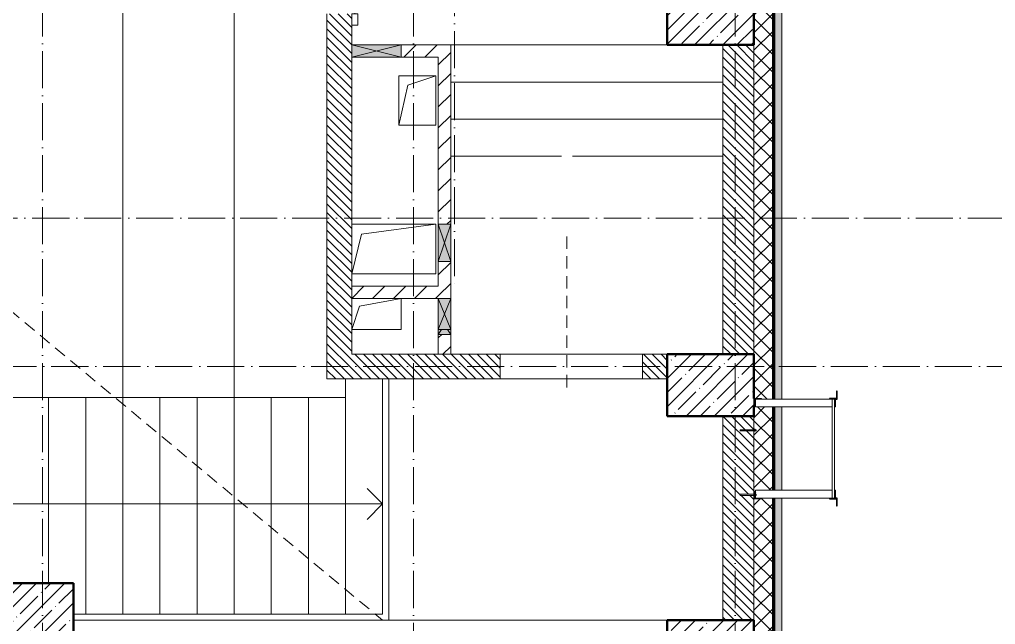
# Model space of a CAD drawing. Header units: millimetres. Extents: x -136833 to 49383, y -8033 to 344618.
# Drawn here: x -113669 to -105781, y 320293 to 325183 of the extents above; entities that cross this region are included whole.
import ezdxf

# ---------------------------------------------------------------- set-up
doc = ezdxf.new("R2010")
doc.units = ezdxf.units.MM
doc.linetypes.add('200_ШТРИХ_ш1п0_6_', pattern=[160, 100, -60])
doc.linetypes.add('50_200_ШТРИХ_1Т_ш5_п1_п1_', pattern=[700, 500, -100, 0, -100])
for name, color, linetype, lineweight in [('A-DETL-____-OTLN-3', 7, '200_ШТРИХ_ш1п0_6_', 9), ('A-DETL-GENF-OTLN', 7, 'Continuous', 9), ('A-DOOR-____-MCUT', 7, 'Continuous', 13), ('A-DOOR-____-OTLN', 7, 'Continuous', 9), ('A-FLOR-____-OTLN', 7, 'Continuous', 9), ('A-GENM-____-MCUT', 7, 'Continuous', 25), ('A-GENM-____-OTLN', 7, 'Continuous', 9), ('A-GLAZ-____-OTLN', 7, 'Continuous', 9), ('A-WALL-____-MCUT', 7, 'Continuous', 13), ('A-WALL-____-MCUT-1', 7, 'Continuous', 9), ('A-WALL-____-PATT-1', 7, 'Continuous', 9), ('A-WALL-FNSH-MCUT-1', 7, 'Continuous', 9), ('E-ELEC-EQPM-OTLN', 7, 'Continuous', 9), ('I-WALL-____-OTLN', 7, 'Continuous', 9), ('S-COLS-____-MCUT', 7, 'Continuous', 50), ('S-COLS-____-OTLN', 7, 'Continuous', 9), ('S-GRID-____-OTLN-1', 7, '50_200_ШТРИХ_1Т_ш5_п1_п1_', 9), ('S-STRS-____-OTLN-1', 7, 'Continuous', 9)]:
    doc.layers.add(name, color=color, linetype=linetype, lineweight=lineweight)
for name, color, linetype, lineweight, true_color in [('A-DETL-GENF-OTLN-3', 9, 'Continuous', 9, 0x808080), ('A-DETL-GENF-OTLN-4', 9, '200_ШТРИХ_ш1п0_6_', 9, 0x808080), ('A-GLAZ-____-OTLN-1', 7, 'Continuous', 9, 0xc0c0c0)]:
    doc.layers.add(name, color=color, linetype=linetype, lineweight=lineweight, true_color=true_color)
pattern_1 = [(135, (-131434.413, 245796.486), (-35.35534, -35.35534), [])]
pattern_2 = [(45, (-131434.41, 245796.49), (-84.85281, 84.85281), [])]

# ---------------------------------------------------------------- blocks, each defined once
blk = doc.blocks.new('BSC_Колонна _Прямоугольная - 500х700-25279857-АР1_План отверстий 2 этажа в осях 1-64_Ю-ЯЯ')
at = {"layer": 'S-COLS-____-OTLN'}
h = blk.add_hatch(dxfattribs=at)
h.set_pattern_fill('FP_17', color=256, style=0, pattern_type=2)
h.set_pattern_definition([(315, (-76431.04, 23350), (114.04925, 114.04925), []), (315, (-76431.04, 23235.95), (114.04925, 114.04925), [201.613, -40.323, 3.353, -36.97])])
h.paths.add_polyline_path([(-250, -54.2), (-250, -350), (250, -350), (250, 350), (-250, 350)], flags=0)
at = {"layer": 'S-COLS-____-MCUT'}
for p, q in [((250, 350), (-250, 350)), ((-250, 350), (-250, -350)), ((250, -350), (250, 350)), ((-250, -350), (-170, -350)), ((-107, -350), (250, -350))]:
    blk.add_line(p, q, dxfattribs=at)
blk = doc.blocks.new('BSC_Колонна _Прямоугольная - 500х800-V66-АР1_План отверстий 2 этажа в осях 1-64_Ю-ЯЯ')
at = {"layer": 'S-COLS-____-OTLN'}
h = blk.add_hatch(dxfattribs=at)
h.set_pattern_fill('FP_77', color=256, style=0, pattern_type=2)
h.set_pattern_definition([(45, (-17950, -74431.04), (-114.04925, 114.04925), []), (45, (-17835.95, -74431.04), (-114.04925, 114.04925), [201.613, -40.323, 3.353, -36.97])])
h.paths.add_polyline_path([(-250, -400), (250, -400), (250, 400), (-250, 400)], flags=0)
at = {"layer": 'S-COLS-____-MCUT'}
for p, q in [((250, 400), (-250, 400)), ((-250, 400), (-250, -400)), ((250, -400), (250, 400)), ((-250, -400), (250, -400))]:
    blk.add_line(p, q, dxfattribs=at)
blk = doc.blocks.new('BSC_Колонна _Прямоугольная - 500х700-25976089-АР1_План отверстий 2 этажа в осях 1-64_Ю-ЯЯ')
at = {"layer": 'S-COLS-____-OTLN'}
h = blk.add_hatch(dxfattribs=at)
h.set_pattern_fill('FP_78', color=256, style=0, pattern_type=2)
h.set_pattern_definition([(315, (-74281.04, 23350), (114.04925, 114.04925), []), (315, (-74281.04, 23235.95), (114.04925, 114.04925), [201.613, -40.323, 3.353, -36.97])])
h.paths.add_polyline_path([(-250, -350), (250, -350), (250, 350), (-250, 350)], flags=0)
at = {"layer": 'S-COLS-____-MCUT'}
for p, q in [((250, 350), (-250, 350)), ((-250, 350), (-250, -350)), ((250, -350), (250, 350)), ((-250, -350), (250, -350))]:
    blk.add_line(p, q, dxfattribs=at)
blk = doc.blocks.new('BSC_Колонна _Прямоугольная - 500х700-V68-АР1_План отверстий 2 этажа в осях 1-64_Ю-ЯЯ')
at = {"layer": 'S-COLS-____-OTLN'}
h = blk.add_hatch(dxfattribs=at)
h.set_pattern_fill('FP_80', color=256, style=0, pattern_type=2)
h.set_pattern_definition([(315, (-79431.04, 23350), (114.04925, 114.04925), []), (315, (-79431.04, 23235.95), (114.04925, 114.04925), [201.613, -40.323, 3.353, -36.97])])
h.paths.add_polyline_path([(-250, -350), (250, -350), (250, 350), (-250, 350)], flags=0)
at = {"layer": 'S-COLS-____-MCUT'}
for p, q in [((250, 350), (-250, 350)), ((-250, 350), (-250, -350)), ((250, -350), (250, 350)), ((-250, -350), (250, -350))]:
    blk.add_line(p, q, dxfattribs=at)
blk = doc.blocks.new('DM_Штора_Противопожарная_Doormaster_EI-60 - ш_3000 х в_1200-27470059-АР1_План отверстий 2 этажа в осях 1-64_Ю-ЯЯ')
at = {"layer": 'A-DOOR-____-MCUT'}
for p, q in [((-1465, -100), (-1375, -100)), ((-1465, -150), (-1465, -100)), ((-1375, -150), (-1465, -150)), ((-1375, -100), (-1375, -150)), ((-1375, -125), (1625, -125)), ((1625, -100), (1715, -100)), ((1625, -150), (1625, -100)), ((1715, -150), (1625, -150)), ((1715, -100), (1715, -150))]:
    blk.add_line(p, q, dxfattribs=at)
at = {"layer": 'E-ELEC-EQPM-OTLN'}
for p, q in [((1915, -180), (1915, -100)), ((1915, -100), (2015, -100)), ((2015, -100), (2015, -180)), ((2015, -180), (1915, -180))]:
    blk.add_line(p, q, dxfattribs=at)
blk = doc.blocks.new('AR_Отверстие прямоугольное _в плите_ - AR_Отверстие прямоугольное _в плите_-30459858-АР1_План отверстий 2 этажа в осях 1-64_Ю-ЯЯ')
at = {"layer": 'A-GENM-____-OTLN'}
for p, q in [((-137.5, 62.5), (200, 125)), ((200, -125), (200, 125)), ((-200, -125), (-137.5, 62.5)), ((-200, -125), (200, -125))]:
    blk.add_line(p, q, dxfattribs=at)
blk = doc.blocks.new('AR_Отверстие прямоугольное _в плите_ - AR_Отверстие прямоугольное _в плите_-30553352-АР1_План отверстий 2 этажа в осях 1-64_Ю-ЯЯ')
at = {"layer": 'A-GENM-____-OTLN'}
for p, q in [((340, 200), (-340, 200)), ((-260, 120), (340, 200)), ((340, -200), (340, 200)), ((-340, -200), (-260, 120)), ((-340, -200), (340, -200))]:
    blk.add_line(p, q, dxfattribs=at)
blk = doc.blocks.new('AR_Отверстие прямоугольное _в плите_ - AR_Отверстие прямоугольное _в плите_-V197-АР1_План отверстий 2 этажа в осях 1-64_Ю-ЯЯ')
at = {"layer": 'A-GENM-____-OTLN'}
for p, q in [((150, 200), (-150, 200)), ((-150, 200), (-150, -200)), ((-75, 125), (150, 200)), ((150, -200), (150, 200)), ((-150, -200), (-75, 125)), ((-150, -200), (150, -200))]:
    blk.add_line(p, q, dxfattribs=at)
blk = doc.blocks.new('ЛМ_Уголок_ГОСТ 8509-93 - L 63х63x6-29176215-АР1_План отверстий 2 этажа в осях 1-64_Ю-ЯЯ')
at = {"layer": 'A-GENM-____-MCUT'}
for p, q in [((24375, 76381), (24369, 76381)), ((24369, 76381), (24369, 76324)), ((24375, 76318), (24375, 76381)), ((24369, 76324), (24312, 76324)), ((24312, 76324), (24312, 76318)), ((24360, 76318), (24375, 76318))]:
    blk.add_line(p, q, dxfattribs=at)
blk = doc.blocks.new('ЛМ_Уголок_ГОСТ 8509-93 - L 63х63x6-29176216-АР1_План отверстий 2 этажа в осях 1-64_Ю-ЯЯ')
at = {"layer": 'A-GENM-____-MCUT'}
for p, q in [((24312, 75518), (24312, 75512)), ((24312, 75512), (24369, 75512)), ((24375, 75518), (24360, 75518)), ((24369, 75512), (24369, 75455)), ((24375, 75455), (24375, 75518)), ((24369, 75455), (24375, 75455))]:
    blk.add_line(p, q, dxfattribs=at)
blk = doc.blocks.new('Анкер клиновой - Анкер клиновой МКТ V-A 10-10-15_115-14811140-АР1_План отверстий 2 этажа в осях 1-64_Ю-ЯЯ')
at = {"layer": 'A-GENM-____-OTLN'}
for p, q in [((23706, 76071), (23591, 76071)), ((23591, 76061), (23591, 76071)), ((23591, 76061), (23706, 76061)), ((23710, 76074), (23706, 76074)), ((23706, 76058), (23706, 76074)), ((23706, 76074), (23706, 76071.7)), ((23706, 76060.4), (23706, 76058)), ((23706, 76058), (23710, 76058)), ((23710, 76071.7), (23710, 76074)), ((23710, 76074), (23710, 76058)), ((23720, 76071), (23710, 76071)), ((23710, 76061), (23720, 76061)), ((23710, 76058), (23710, 76060.4)), ((23720, 76071), (23720, 76061))]:
    blk.add_line(p, q, dxfattribs=at)
blk = doc.blocks.new('Анкер клиновой - Анкер клиновой МКТ V-A 10-10-15_115-V201-АР1_План отверстий 2 этажа в осях 1-64_Ю-ЯЯ')
at = {"layer": 'A-GENM-____-OTLN'}
for p, q in [((23700, 75550), (23591, 75550)), ((23591, 75540), (23591, 75550)), ((23591, 75540), (23700, 75540)), ((23710, 75553), (23706, 75553)), ((23706, 75537), (23710, 75537)), ((23710, 75550.7), (23710, 75553)), ((23710, 75553), (23710, 75537)), ((23720, 75550), (23710, 75550)), ((23710, 75540), (23720, 75540)), ((23710, 75537), (23710, 75539.4)), ((23720, 75550), (23720, 75540))]:
    blk.add_line(p, q, dxfattribs=at)
blk = doc.blocks.new('ЛМ_Арматурный стержень_ГОСТ 5781-82 - Ø 18 А240-29172526-АР1_План отверстий 2 этажа в осях 1-64_Ю-ЯЯ')
at = {"layer": 'A-GENM-____-OTLN'}
for p, q in [((24334, 76318), (24334, 75518)), ((24334, 76318), (24343, 76318)), ((24343, 76318), (24352, 76318)), ((24352, 75518), (24352, 76318)), ((24343, 75518), (24334, 75518)), ((24352, 75518), (24343, 75518))]:
    blk.add_line(p, q, dxfattribs=at)
blk = doc.blocks.new('ЛМ_Уголок_ГОСТ 8509-93 - L 63х63x6-29171483-АР1_План отверстий 2 этажа в осях 1-64_Ю-ЯЯ')
at = {"layer": 'A-GENM-____-OTLN'}
for p, q in [((23700, 76324), (23700, 76261)), ((23763, 76324), (23700, 76324)), ((23706, 76261), (23706, 76318)), ((23706, 76318), (23763, 76318)), ((23763, 76318), (23763, 76324)), ((23700, 76261), (23706, 76261))]:
    blk.add_line(p, q, dxfattribs=at)
blk = doc.blocks.new('ЛМ_Уголок_ГОСТ 8509-93 - L 63х63x6-29171484-АР1_План отверстий 2 этажа в осях 1-64_Ю-ЯЯ')
at = {"layer": 'A-GENM-____-OTLN'}
for p, q in [((23706, 75575), (23700, 75575)), ((23700, 75575), (23700, 75512)), ((23706, 75518), (23706, 75575)), ((23700, 75512), (23763, 75512)), ((23763, 75518), (23706, 75518)), ((23763, 75512), (23763, 75518))]:
    blk.add_line(p, q, dxfattribs=at)
blk = doc.blocks.new('ЛМ_Уголок_ГОСТ 8509-93 - L 63х63x6-30750527-АР1_План отверстий 2 этажа в осях 1-64_Ю-ЯЯ')
at = {"layer": 'A-GENM-____-OTLN'}
for p, q in [((0, 45.2), (0, -17.8)), ((619, 45.2), (0, 45.2)), ((645, 45.2), (637, 45.2)), ((645, -17.8), (645, 45.2)), ((48, -17.8), (619, -17.8)), ((637, -17.8), (645, -17.8))]:
    blk.add_line(p, q, dxfattribs=at)
blk = doc.blocks.new('ЛМ_Уголок_ГОСТ 8509-93 - L 63х63x6-30750528-АР1_План отверстий 2 этажа в осях 1-64_Ю-ЯЯ')
at = {"layer": 'A-GENM-____-OTLN'}
for p, q in [((0, 17.8), (0, -4.4)), ((619, 17.8), (48, 17.8)), ((645, 17.8), (637, 17.8)), ((645, -45.2), (645, 17.8)), ((0, -14), (0, -45.2)), ((0, -45.2), (619, -45.2)), ((637, -45.2), (645, -45.2))]:
    blk.add_line(p, q, dxfattribs=at)
blk = doc.blocks.new('Отлив_СКБ1 - Отлив_Фасады на кровле-32719945-АР1_План отверстий 2 этажа в осях 1-64_Ю-ЯЯ')
at = {"layer": 'A-GLAZ-____-OTLN-1'}
h = blk.add_hatch(color=256, dxfattribs=at)
h.paths.add_polyline_path([(17312, 170), (17254, 228), (9745, 228), (9745, 170), (14782, 170), (14782, 204), (16582, 204), (16582, 170), (17141.2, 170)], flags=0)
h.paths.add_polyline_path([(9682, 228), (9008, 228), (9008, 170), (9682, 170)], flags=0)
h.paths.add_polyline_path([(8945, 170), (8945, 228), (40.2, 228), (40.2, 170), (8665.5, 170)], flags=0)
h.paths.add_polyline_path([(17.6, 170), (17.6, 228), (2, 228), (2, 170)], flags=0)
at = {"layer": 'A-GLAZ-____-OTLN'}
for p, q in [((8945, 228), (40.2, 228)), ((9682, 228), (9008, 228)), ((17254, 228), (9745, 228))]:
    blk.add_line(p, q, dxfattribs=at)
blk = doc.blocks.new('AR_Отверстие прямоугольное _в стене__БезПР - AR_Отверстие прямоугольное _в стене__БезПР-36428168-АР1_План отверстий 2 этажа в осях 1-64_Ю-ЯЯ')
at = {"layer": 'A-GLAZ-____-OTLN'}
blk.add_hatch(color=256, dxfattribs=at).paths.add_polyline_path([(-75, 5.2), (-75, -50), (-35, -50), (-35, 50), (-75, 50)], flags=0)
at = {"layer": 'A-DETL-GENF-OTLN'}
for p, q in [((-75, -50), (-75, 50)), ((-75, 50), (-35, 50)), ((-75, 50), (-35, 23.3)), ((-35, 50), (-75, 50)), ((-75, 50), (-75, -50)), ((-35, -23.3), (-75, -50)), ((-35, -50), (-75, -50)), ((-75, -50), (-35, -50))]:
    blk.add_line(p, q, dxfattribs=at)
blk = doc.blocks.new('AR_Отверстие прямоугольное _в стене_ - AR_Отверстие прямоугольное _в стене__ОВ-36808692-АР1_План отверстий 2 этажа в осях 1-64_Ю-ЯЯ')
at = {"layer": 'A-GLAZ-____-OTLN'}
blk.add_hatch(color=256, dxfattribs=at).paths.add_polyline_path([(-200, 50), (-200, -50), (200, -50), (200, 50)], flags=0)
at = {"layer": 'A-DETL-GENF-OTLN'}
for p, q in [((-200, -50), (-200, 50)), ((-200, 50), (200, 50)), ((200, 50), (-200, -50)), ((-200, 50), (200, -50)), ((200, 50), (-200, 50)), ((-200, 50), (-200, -50)), ((200, 50), (200, -50)), ((200, -50), (200, 50)), ((200, -50), (-200, -50)), ((-200, -50), (200, -50))]:
    blk.add_line(p, q, dxfattribs=at)
blk = doc.blocks.new('AR_Отверстие прямоугольное _в стене__БезПР - AR_Отверстие прямоугольное _в стене__БезПР-36428146-АР1_План отверстий 2 этажа в осях 1-64_Ю-ЯЯ')
at = {"layer": 'A-GLAZ-____-OTLN'}
blk.add_hatch(color=256, dxfattribs=at).paths.add_polyline_path([(-125, 50), (-125, -50), (125, -50), (125, 50)], flags=0)
at = {"layer": 'A-DETL-GENF-OTLN'}
for p, q in [((-125, -50), (-125, 50)), ((-125, 50), (125, 50)), ((125, 50), (-125, -50)), ((-125, 50), (125, -50)), ((125, 50), (-125, 50)), ((-125, 50), (-125, -50)), ((125, 50), (125, -50)), ((125, -50), (125, 50)), ((125, -50), (-125, -50)), ((-125, -50), (125, -50))]:
    blk.add_line(p, q, dxfattribs=at)
blk = doc.blocks.new('AR_Отверстие прямоугольное _в стене__БезПР - AR_Отверстие прямоугольное _в стене__БезПР-36428966-АР1_План отверстий 2 этажа в осях 1-64_Ю-ЯЯ')
at = {"layer": 'A-GLAZ-____-OTLN'}
blk.add_hatch(color=256, dxfattribs=at).paths.add_polyline_path([(-150, 50), (-150, -50), (150, -50), (150, 50)], flags=0)
at = {"layer": 'A-DETL-GENF-OTLN'}
for p, q in [((-150, -50), (-150, 50)), ((-150, 50), (150, 50)), ((150, 50), (-150, -50)), ((-150, 50), (150, -50)), ((150, 50), (-150, 50)), ((-150, 50), (-150, -50)), ((150, 50), (150, -50)), ((150, -50), (150, 50)), ((150, -50), (-150, -50)), ((-150, -50), (150, -50))]:
    blk.add_line(p, q, dxfattribs=at)
at = {"layer": 'A-GLAZ-____-OTLN'}
blk.add_line((150, 50), (-150, 50), dxfattribs=at)
blk = doc.blocks.new('DET_L_Имитация разреза_ISO2-5 - Вправо-36813819-АР1_План отверстий 2 этажа в осях 1-64_Ю-ЯЯ')
at = {"layer": 'A-DETL-GENF-OTLN-4'}
blk.add_line((143.1, 0), (1368, 0), dxfattribs=at)
blk = doc.blocks.new('3эт')
at = {"layer": 'S-GRID-____-OTLN-1', "color": 251, "ltscale": 0.6, "true_color": 0x636466}
for p, q in [((301720.7, 4029.4), (301720.7, -33971.9)), ((304720.7, 4029.4), (304720.7, -33971.9)), ((307320.7, 4029.4), (307320.7, -20188)), ((305050.7, 3771.1), (305050.7, -9616.1)), ((330925.3, -9082.4), (279101.9, -9082.4)), ((316375.7, -10282.4), (279101.9, -10282.4))]:
    blk.add_line(p, q, dxfattribs=at)

msp = doc.modelspace()

# ---------------------------------------------------------------- hatches: boundary and pattern name
at = {"layer": 'A-WALL-____-PATT-1'}
h = msp.add_hatch(dxfattribs=at)
h.set_pattern_fill('FP_1', color=256, style=0, pattern_type=2)
h.set_pattern_definition([(45, (-131434.41, 245796.49), (-70.71068, 70.71068), []), (135, (-131434.41, 245796.49), (-70.71068, -70.71068), [])])
h.paths.add_polyline_path([(-107734.4, 313727.5), (-107584.4, 313727.5), (-107584.4, 314477.5), (-107728.4, 314477.5), (-107728.4, 314402.5), (-107734.4, 314402.5), (-107734.4, 314322)], flags=0)
h.paths.add_polyline_path([(-107584.4, 316277.5), (-107584.4, 321314.5), (-107671.4, 321314.5), (-107671.4, 321308.5), (-107734.4, 321308.5), (-107734.4, 316352.5), (-107728.4, 316352.5), (-107728.4, 316277.5), (-107588.3, 316277.5)], flags=0)
h.paths.add_polyline_path([(-107728.4, 321314.5), (-107719.4, 321314.5), (-107719.4, 321336.5), (-107728.4, 321335.9)], flags=0)
h.paths.add_polyline_path([(-107724.4, 321346.5), (-107719.4, 321347.2), (-107718.6, 321377.5), (-107584.4, 321377.5), (-107584.4, 322051.5), (-107719.4, 322051.5), (-107719.4, 322114.5), (-107728.4, 322114.5), (-107728.4, 322057.5), (-107734.4, 322057.5), (-107734.4, 321867.5), (-107714.4, 321866.9), (-107714.4, 321857.5), (-107734.4, 321856.9), (-107734.4, 321371.5), (-107728.4, 321371.5), (-107728.4, 321347.2), (-107724.4, 321347.2)], flags=0)
h.paths.add_polyline_path([(-107671.4, 322114.5), (-107584.4, 322114.5), (-107584.4, 331477.5), (-107734.4, 331477.5), (-107734.4, 322120.5), (-107671.4, 322120.5)], flags=0)
h = msp.add_hatch(dxfattribs=at)
h.set_pattern_fill('FP_6', color=256, style=0, pattern_type=2)
h.set_pattern_definition(pattern_1)
h.paths.add_polyline_path([(-110984.4, 322277.5), (-110984.4, 325227.5), (-111184.4, 325227.5), (-111184.4, 322277.5)], flags=0)
h.paths.add_polyline_path([(-111184.4, 328227.5), (-110984.4, 328227.5), (-110984.4, 331227.5), (-111184.4, 331227.5), (-111184.4, 328317.5)], flags=0)
h = msp.add_hatch(dxfattribs=at)
h.set_pattern_fill('FP_4', color=256, style=0, pattern_type=2)
h.set_pattern_definition(pattern_2)
h.paths.add_polyline_path([(-110284.4, 324877.5), (-110284.4, 324977.5), (-110584.4, 324977.5), (-110584.4, 324877.5)], flags=0)
h = msp.add_hatch(dxfattribs=at)
h.set_pattern_fill('FP_4', color=256, style=0, pattern_type=2)
h.set_pattern_definition(pattern_2)
h.paths.add_polyline_path([(-110239.6, 322477.5), (-110184.4, 322477.5), (-110184.4, 322637.5), (-110284.4, 322637.5), (-110284.4, 322477.5)], flags=0)
h.paths.add_polyline_path([(-110284.4, 322927.5), (-110184.4, 322927.5), (-110184.4, 323227.5), (-110284.4, 323227.5), (-110284.4, 323027.5)], flags=0)
h.paths.add_polyline_path([(-110258.8, 323527.5), (-110184.4, 323527.5), (-110184.4, 324977.5), (-110284.4, 324977.5), (-110284.4, 323527.5)], flags=0)
h = msp.add_hatch(dxfattribs=at)
h.set_pattern_fill('FP_6', color=256, style=0, pattern_type=2)
h.set_pattern_definition(pattern_1)
h.paths.add_polyline_path([(-107734.4, 322477.5), (-107734.4, 324977.5), (-107984.4, 324977.5), (-107984.4, 322477.5)], flags=0)
h = msp.add_hatch(dxfattribs=at)
h.set_pattern_fill('FP_4', color=256, style=0, pattern_type=2)
h.set_pattern_definition(pattern_2)
h.paths.add_polyline_path([(-110984.4, 322927.5), (-110284.4, 322927.5), (-110284.4, 323027.5), (-110984.4, 323027.5)], flags=0)
h = msp.add_hatch(dxfattribs=at)
h.set_pattern_fill('FP_6', color=256, style=0, pattern_type=2)
h.set_pattern_definition(pattern_1)
h.paths.add_polyline_path([(-108472.1, 322277.5), (-108434.4, 322277.5), (-108434.4, 322477.5), (-108634.4, 322477.5), (-108634.4, 322277.5)], flags=0)
h.paths.add_polyline_path([(-109784.4, 322277.5), (-109784.4, 322477.5), (-110984.4, 322477.5), (-110984.4, 322277.5), (-110239.6, 322277.5)], flags=0)
h = msp.add_hatch(dxfattribs=at)
h.set_pattern_fill('FP_6', color=256, style=0, pattern_type=2)
h.set_pattern_definition(pattern_1)
h.paths.add_polyline_path([(-107734.4, 320327.5), (-107734.4, 321336.5), (-107843.4, 321337.2), (-107843.4, 321346.5), (-107734.4, 321346.5), (-107734.4, 321857.5), (-107843.4, 321858.2), (-107843.4, 321867.5), (-107734.4, 321867.5), (-107734.4, 321977.5), (-107984.4, 321977.5), (-107984.4, 320327.5)], flags=0)

# ---------------------------------------------------------------- linework, layer by layer
at = {"layer": 'A-DETL-____-OTLN-3'}
msp.add_line((-123834.4, 331227.5), (-110734.4, 320327.5), dxfattribs=at)
at = {"layer": 'A-FLOR-____-OTLN'}
for p, q in [((-110604.4, 324727.5), (-110304.4, 324727.5)), ((-110604.4, 324327.5), (-110604.4, 324727.5)), ((-110304.4, 324727.5), (-110304.4, 324327.5)), ((-110304.4, 324327.5), (-110604.4, 324327.5)), ((-110984.4, 323527.5), (-110304.4, 323527.5)), ((-110304.4, 323527.5), (-110304.4, 323127.5)), ((-110304.4, 323127.5), (-110984.4, 323127.5)), ((-110584.4, 322927.5), (-110584.4, 322677.5)), ((-110584.4, 322677.5), (-110984.4, 322677.5)), ((-110684.4, 322277.5), (-110684.4, 320327.5))]:
    msp.add_line(p, q, dxfattribs=at)
at = {"layer": 'A-WALL-____-MCUT'}
for p, q in [((-111184.4, 325227.5), (-111184.4, 322277.5)), ((-110984.4, 324977.5), (-110984.4, 325137.5)), ((-107984.4, 324977.5), (-107984.4, 322477.5)), ((-107734.4, 324977.5), (-107734.4, 322477.5)), ((-110984.4, 322477.5), (-110984.4, 324877.5)), ((-109784.4, 322477.5), (-110984.4, 322477.5)), ((-109784.4, 322277.5), (-109784.4, 322477.5)), ((-108434.4, 322477.5), (-108634.4, 322477.5)), ((-108634.4, 322477.5), (-108634.4, 322277.5)), ((-111184.4, 322277.5), (-109784.4, 322277.5)), ((-108634.4, 322277.5), (-108434.4, 322277.5)), ((-107984.4, 321977.5), (-107984.4, 320327.5)), ((-107734.4, 321977.5), (-107734.4, 321867.4)), ((-107734.4, 321857.7), (-107734.4, 321371.5)), ((-107734.4, 321308.5), (-107734.4, 320327.5))]:
    msp.add_line(p, q, dxfattribs=at)
at = {"layer": 'A-WALL-____-MCUT-1'}
for p, q in [((-107578.4, 322114.5), (-107578.4, 331726.5)), ((-107572.4, 322114.5), (-107572.4, 331726.5)), ((-107584.4, 321377.5), (-107584.4, 322051.5)), ((-107578.4, 321377.5), (-107578.4, 322051.5)), ((-107572.4, 321377.5), (-107572.4, 322051.5)), ((-107584.4, 316277.5), (-107584.4, 321314.5)), ((-107578.4, 316277.5), (-107578.4, 321314.5)), ((-107572.4, 316277.5), (-107572.4, 321314.5))]:
    msp.add_line(p, q, dxfattribs=at)
at = {"layer": 'A-WALL-FNSH-MCUT-1'}
for p, q in [((-107584.4, 331726.5), (-107584.4, 322114.5)), ((-107564.4, 322114.5), (-107564.4, 331090.5)), ((-110184.4, 324977.5), (-110584.4, 324977.5)), ((-110184.4, 323527.5), (-110184.4, 324977.5)), ((-110584.4, 324877.5), (-110284.4, 324877.5)), ((-110284.4, 324877.5), (-110284.4, 323527.5)), ((-110284.4, 323227.5), (-110284.4, 323027.5)), ((-110184.4, 322927.5), (-110184.4, 323227.5)), ((-110284.4, 323027.5), (-110984.4, 323027.5)), ((-110984.4, 322927.5), (-110284.4, 322927.5)), ((-110284.4, 322637.5), (-110284.4, 322477.5)), ((-110184.4, 322477.5), (-110184.4, 322637.5)), ((-107564.4, 321377.5), (-107564.4, 322051.5)), ((-107564.4, 316277.5), (-107564.4, 321314.5))]:
    msp.add_line(p, q, dxfattribs=at)
at = {"layer": 'I-WALL-____-OTLN'}
for p, q in [((-109784.4, 322477.5), (-108634.4, 322477.5)), ((-108634.4, 322277.5), (-109784.4, 322277.5)), ((-113234.4, 320327.5), (-108434.4, 320327.5))]:
    msp.add_line(p, q, dxfattribs=at)
at = {"layer": 'S-STRS-____-OTLN-1'}
for p, q in [((-112834.4, 330977.5), (-112834.4, 322127.5)), ((-112834.4, 330977.5), (-112834.4, 322127.5)), ((-111934.4, 330977.5), (-111934.4, 322127.5)), ((-111934.4, 330977.5), (-111934.4, 322127.5)), ((-110184.4, 324977.5), (-108434.4, 324977.5)), ((-110184.4, 324677.5), (-107984.4, 324677.5)), ((-110184.4, 324677.5), (-107984.4, 324677.5)), ((-110184.4, 324377.5), (-107984.4, 324377.5)), ((-110184.4, 324377.5), (-107984.4, 324377.5)), ((-110184.4, 324077.5), (-109287.8, 324077.5)), ((-110184.4, 324077.5), (-109287.8, 324077.5)), ((-109201, 324077.5), (-107984.4, 324077.5)), ((-109201, 324077.5), (-107984.4, 324077.5)), ((-111034.4, 322127.5), (-111034.4, 322277.5)), ((-110734.4, 322277.5), (-110734.4, 320377.5)), ((-113734.4, 322127.5), (-112834.4, 322127.5)), ((-113434.4, 322127.5), (-113434.4, 320627.5)), ((-113434.4, 322127.5), (-113434.4, 320627.5)), ((-113134.4, 322127.5), (-112834.4, 322127.5)), ((-113134.4, 322127.5), (-113134.4, 320377.5)), ((-113134.4, 322127.5), (-113134.4, 320377.5)), ((-112834.4, 322127.5), (-111934.4, 322127.5)), ((-112834.4, 322127.5), (-112834.4, 320377.5)), ((-112834.4, 322127.5), (-112834.4, 320377.5)), ((-112534.4, 322127.5), (-112534.4, 320377.5)), ((-112534.4, 322127.5), (-112534.4, 320377.5)), ((-112234.4, 322127.5), (-111934.4, 322127.5)), ((-112234.4, 322127.5), (-112234.4, 320377.5)), ((-112234.4, 322127.5), (-112234.4, 320377.5)), ((-111934.4, 322127.5), (-111034.4, 322127.5)), ((-111934.4, 322127.5), (-111934.4, 320377.5)), ((-111934.4, 322127.5), (-111934.4, 320377.5)), ((-111634.4, 322127.5), (-111634.4, 320377.5)), ((-111634.4, 322127.5), (-111634.4, 320377.5)), ((-111334.4, 322127.5), (-111034.4, 322127.5)), ((-111334.4, 322127.5), (-111334.4, 320377.5)), ((-111334.4, 322127.5), (-111334.4, 320377.5)), ((-111034.4, 322127.5), (-111034.4, 320377.5)), ((-111034.4, 322127.5), (-111034.4, 320377.5)), ((-110734.4, 321267.5), (-110859.4, 321392.5)), ((-113734.4, 321267.5), (-113434.4, 321267.5)), ((-113434.4, 321267.5), (-113134.4, 321267.5)), ((-113134.4, 321267.5), (-112834.4, 321267.5)), ((-112834.4, 321267.5), (-112534.4, 321267.5)), ((-112534.4, 321267.5), (-112234.4, 321267.5)), ((-112234.4, 321267.5), (-111934.4, 321267.5)), ((-111934.4, 321267.5), (-111634.4, 321267.5)), ((-111634.4, 321267.5), (-111334.4, 321267.5)), ((-111334.4, 321267.5), (-111034.4, 321267.5)), ((-111034.4, 321267.5), (-110734.4, 321267.5)), ((-110734.4, 321267.5), (-110859.4, 321142.5)), ((-113234.4, 320377.5), (-113134.4, 320377.5)), ((-113134.4, 320377.5), (-112834.4, 320377.5)), ((-112834.4, 320377.5), (-112534.4, 320377.5)), ((-112534.4, 320377.5), (-112234.4, 320377.5)), ((-112234.4, 320377.5), (-111934.4, 320377.5)), ((-111934.4, 320377.5), (-111634.4, 320377.5)), ((-111634.4, 320377.5), (-111334.4, 320377.5)), ((-111334.4, 320377.5), (-111034.4, 320377.5)), ((-111034.4, 320377.5), (-110734.4, 320377.5))]:
    msp.add_line(p, q, dxfattribs=at)

# ---------------------------------------------------------------- block references
msp.add_blockref('3эт', (-415205.1, 332659.9))
at = {"layer": 'A-DETL-GENF-OTLN-3', "rotation": 90}
msp.add_blockref('DET_L_Имитация разреза_ISO2-5 - Вправо-36813819-АР1_План отверстий 2 этажа в осях 1-64_Ю-ЯЯ', (-109244.4, 322066.4), dxfattribs=at)
at = {"layer": 'A-DOOR-____-OTLN', "rotation": 89.99999999999991}
msp.add_blockref('DM_Штора_Противопожарная_Doormaster_EI-60 - ш_3000 х в_1200-27470059-АР1_План отверстий 2 этажа в осях 1-64_Ю-ЯЯ', (-111084.4, 326602.5), dxfattribs=at)
at = {"layer": 'A-GENM-____-OTLN'}
for name, p in [('AR_Отверстие прямоугольное _в плите_ - AR_Отверстие прямоугольное _в плите_-V197-АР1_План отверстий 2 этажа в осях 1-64_Ю-ЯЯ', (-110454.4, 324527.5)), ('AR_Отверстие прямоугольное _в плите_ - AR_Отверстие прямоугольное _в плите_-30553352-АР1_План отверстий 2 этажа в осях 1-64_Ю-ЯЯ', (-110644.4, 323327.5)), ('AR_Отверстие прямоугольное _в плите_ - AR_Отверстие прямоугольное _в плите_-30459858-АР1_План отверстий 2 этажа в осях 1-64_Ю-ЯЯ', (-110784.4, 322802.5)), ('ЛМ_Уголок_ГОСТ 8509-93 - L 63х63x6-29176215-АР1_План отверстий 2 этажа в осях 1-64_Ю-ЯЯ', (-131434.4, 245796.5)), ('ЛМ_Уголок_ГОСТ 8509-93 - L 63х63x6-29171483-АР1_План отверстий 2 этажа в осях 1-64_Ю-ЯЯ', (-131434.4, 245796.5)), ('ЛМ_Арматурный стержень_ГОСТ 5781-82 - Ø 18 А240-29172526-АР1_План отверстий 2 этажа в осях 1-64_Ю-ЯЯ', (-131434.4, 245796.5)), ('Анкер клиновой - Анкер клиновой МКТ V-A 10-10-15_115-14811140-АР1_План отверстий 2 этажа в осях 1-64_Ю-ЯЯ', (-131434.4, 245796.5)), ('Анкер клиновой - Анкер клиновой МКТ V-A 10-10-15_115-V201-АР1_План отверстий 2 этажа в осях 1-64_Ю-ЯЯ', (-131434.4, 245796.5)), ('ЛМ_Уголок_ГОСТ 8509-93 - L 63х63x6-29171484-АР1_План отверстий 2 этажа в осях 1-64_Ю-ЯЯ', (-131434.4, 245796.5)), ('ЛМ_Уголок_ГОСТ 8509-93 - L 63х63x6-29176216-АР1_План отверстий 2 этажа в осях 1-64_Ю-ЯЯ', (-131434.4, 245796.5))]:
    msp.add_blockref(name, p, dxfattribs=at)
at = {"layer": 'A-GENM-____-OTLN', "extrusion": (0, 0, -1), "rotation": 180}
for name, p in [('ЛМ_Уголок_ГОСТ 8509-93 - L 63х63x6-30750527-АР1_План отверстий 2 этажа в осях 1-64_Ю-ЯЯ', (107719.4, 322096.7)), ('ЛМ_Уголок_ГОСТ 8509-93 - L 63х63x6-30750528-АР1_План отверстий 2 этажа в осях 1-64_Ю-ЯЯ', (107719.4, 321332.3))]:
    msp.add_blockref(name, p, dxfattribs=at)
at = {"layer": 'A-GLAZ-____-OTLN'}
for name, p, rotation in [('Отлив_СКБ1 - Отлив_Фасады на кровле-32719945-АР1_План отверстий 2 этажа в осях 1-64_Ю-ЯЯ', (-107734.4, 331059.5), 269.9999999999997), ('AR_Отверстие прямоугольное _в стене_ - AR_Отверстие прямоугольное _в стене__ОВ-36808692-АР1_План отверстий 2 этажа в осях 1-64_Ю-ЯЯ', (-110784.4, 324927.5), 180), ('AR_Отверстие прямоугольное _в стене__БезПР - AR_Отверстие прямоугольное _в стене__БезПР-36428966-АР1_План отверстий 2 этажа в осях 1-64_Ю-ЯЯ', (-110234.4, 323377.5), 90), ('AR_Отверстие прямоугольное _в стене__БезПР - AR_Отверстие прямоугольное _в стене__БезПР-36428146-АР1_План отверстий 2 этажа в осях 1-64_Ю-ЯЯ', (-110234.4, 322802.5), 90), ('AR_Отверстие прямоугольное _в стене__БезПР - AR_Отверстие прямоугольное _в стене__БезПР-36428168-АР1_План отверстий 2 этажа в осях 1-64_Ю-ЯЯ', (-110234.4, 322712.5), 90)]:
    msp.add_blockref(name, p, dxfattribs=dict(at, rotation=rotation))
at = {"layer": 'S-COLS-____-OTLN', "rotation": 89.9999999999999}
for name, p in [('BSC_Колонна _Прямоугольная - 500х700-V68-АР1_План отверстий 2 этажа в осях 1-64_Ю-ЯЯ', (-108084.4, 325227.5)), ('BSC_Колонна _Прямоугольная - 500х700-25279857-АР1_План отверстий 2 этажа в осях 1-64_Ю-ЯЯ', (-108084.4, 322227.5)), ('BSC_Колонна _Прямоугольная - 500х700-25976089-АР1_План отверстий 2 этажа в осях 1-64_Ю-ЯЯ', (-108084.4, 320077.5))]:
    msp.add_blockref(name, p, dxfattribs=at)
at = {"layer": 'S-COLS-____-OTLN'}
msp.add_blockref('BSC_Колонна _Прямоугольная - 500х800-V66-АР1_План отверстий 2 этажа в осях 1-64_Ю-ЯЯ', (-113484.4, 320227.5), dxfattribs=at)

doc.saveas('drawing.dxf')
